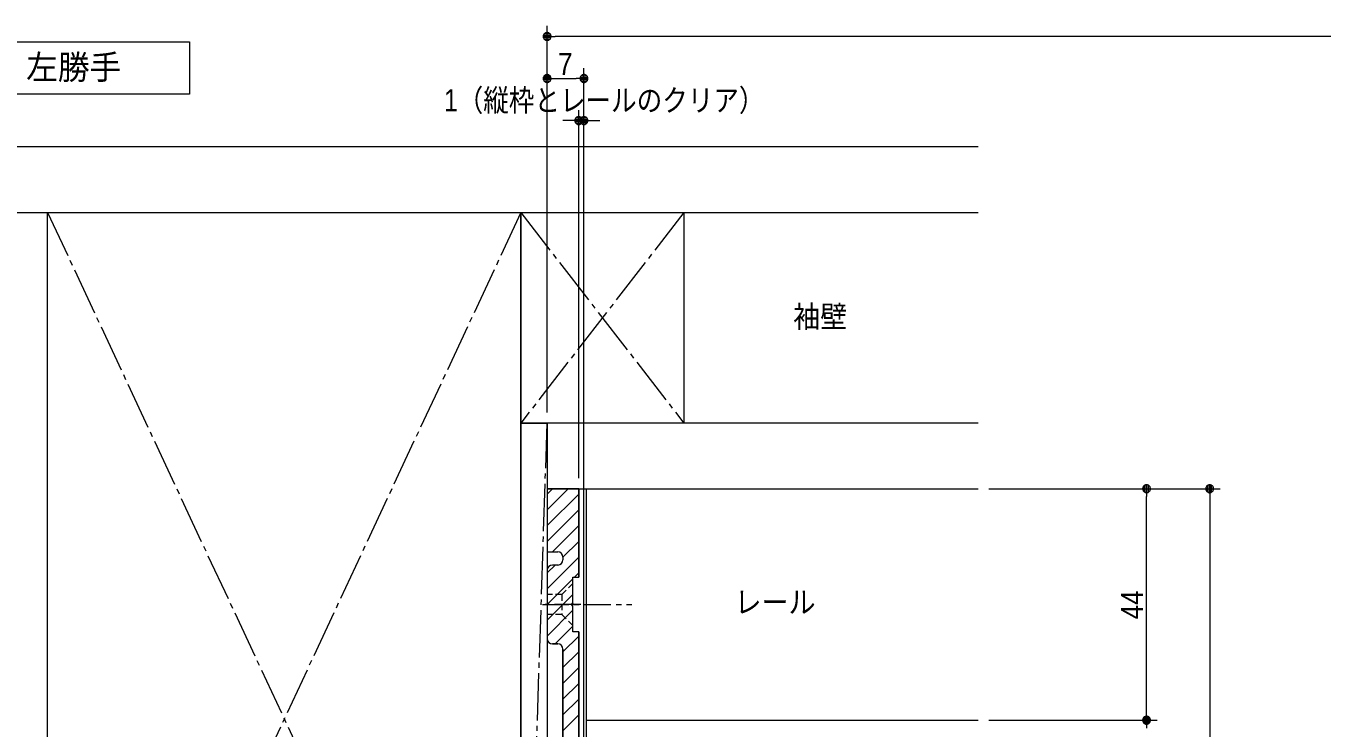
# Model space of a CAD drawing. Units: millimetres, scale not verified. Extents: x -606 to 606, y -304 to 304.
# Drawn here: x -439.9 to -193.4, y -128.5 to 5 of the extents above; entities that cross this region are included whole.
import ezdxf
from ezdxf.enums import TextEntityAlignment as Align

# ---------------------------------------------------------------- set-up
doc = ezdxf.new("R2010")
doc.units = ezdxf.units.MM
doc.header["$LTSCALE"] = 2
for name, pattern in [('CHAIN1', [8, 5, -1, 1, -1]), ('CHAIN2', [12, 9, -1, 1, -1]), ('DASHED1', [1.8, 1.2, -0.6])]:
    doc.linetypes.add(name, pattern=pattern)
for name, color, linetype, lineweight in [('0-1_3一般', 7, 'Continuous', 9), ('0-2_2寸法-1', 7, 'Continuous', 9), ('0-3_0', 7, 'Continuous', 9), ('0-4_2寸法-3', 7, 'Continuous', 9), ('0-5_2寸法-2', 7, 'Continuous', 9)]:
    doc.layers.add(name, color=color, linetype=linetype, lineweight=lineweight)
doc.styles.add('ＭＳ ゴシック', font='')
doc.styles.add('ＭＳ Ｐゴシック', font='')
doc.styles.get('ＭＳ ゴシック').set_extended_font_data('MS Gothic')
doc.styles.get('ＭＳ Ｐゴシック').set_extended_font_data('MS PGothic')

# ---------------------------------------------------------------- blocks, each defined once
blk = doc.blocks.new('_Dot')
at = {"layer": '0-3_0'}
for p, q in [((-1, 0), (-2, 0)), ((0.978, 0.2), (-0.978, 0.2)), ((0.799, 0.6), (-0.799, 0.6)), ((0.916, -0.398), (-0.916, -0.398)), ((0.6, -0.798), (-0.6, -0.798))]:
    blk.add_line(p, q, dxfattribs=at)
for points in [[(1, 0), (0.992, 0.125), (0.969, 0.249), (0.93, 0.368), (0.876, 0.482), (0.809, 0.588), (0.729, 0.685), (0.637, 0.771), (0.536, 0.844), (0.426, 0.905), (0.309, 0.951), (0.187, 0.982), (0.063, 0.998), (-0.063, 0.998), (-0.187, 0.982), (-0.309, 0.951), (-0.426, 0.905), (-0.536, 0.844), (-0.637, 0.771), (-0.729, 0.685), (-0.809, 0.588), (-0.876, 0.482), (-0.93, 0.368), (-0.969, 0.249), (-0.992, 0.125), (-1, 0), (0, 0)], [(-1, 0), (-0.992, -0.125), (-0.969, -0.249), (-0.93, -0.368), (-0.876, -0.482), (-0.809, -0.588), (-0.729, -0.685), (-0.637, -0.771), (-0.536, -0.844), (-0.426, -0.905), (-0.309, -0.951), (-0.187, -0.982), (-0.063, -0.998), (0.063, -0.998), (0.187, -0.982), (0.309, -0.951), (0.426, -0.905), (0.536, -0.844), (0.637, -0.771), (0.729, -0.685), (0.809, -0.588), (0.876, -0.482), (0.93, -0.368), (0.969, -0.249), (0.992, -0.125), (1, 0), (0, 0)]]:
    blk.add_lwpolyline(points, close=True, dxfattribs=at)
blk = doc.blocks.new('グループ-7')
at = {"layer": '0-1_3一般'}
for p, q in [((-160, -36), (-601.241, -36)), ((-601.241, -61), (-160, -61)), ((-334, -446), (-334, -141)), ((-334, -141), (-324, -141)), ((-324, -141), (-324, -446)), ((-160, -141), (-324, -141)), ((-324, -141), (-324, -166)), ((-324, -166), (-312, -166)), ((-324, -166), (-324, -190)), ((-312, -166), (-324, -166)), ((-324, -166), (-160, -166)), ((-324, -168), (-322, -166)), ((-324, -174), (-316, -166)), ((-312, -166), (-312, -199.6)), ((-309, -254), (-309, -166)), ((-324, -180), (-312, -168)), ((-324, -186), (-312, -174)), ((-322, -190), (-312, -180)), ((-318, -192), (-312, -186)), ((-324, -190), (-320, -190)), ((-324, -204), (-312, -192)), ((-318, -192), (-318, -193)), ((-318, -192), (-318, -193)), ((-318, -192), (-318, -193)), ((-324, -198), (-321, -195)), ((-324, -197), (-324, -223)), ((-324, -197), (-324, -223)), ((-324, -197), (-324, -223)), ((-320, -195), (-322, -195)), ((-320, -195), (-322, -195)), ((-320, -195), (-322, -195)), ((-324, -210), (-314.2, -200.2)), ((-314.2, -199.6), (-312, -199.6)), ((-314.2, -209.4), (-314.2, -199.6)), ((-313.6, -199.6), (-312, -198)), ((-324, -216), (-314.2, -206.2)), ((-314.2, -209.4), (-314.8, -210)), ((-314.8, -210), (-314.2, -210.6)), ((-314.2, -220.4), (-314.2, -210.6)), ((-324, -222), (-314.2, -212.2)), ((-321, -225), (-314.2, -218.2)), ((-312, -220.4), (-314.2, -220.4)), ((-312, -220.4), (-312, -375.6)), ((-320, -225), (-322, -225)), ((-322, -225), (-320, -225)), ((-322, -225), (-320, -225)), ((-318, -228), (-312, -222)), ((-318, -264), (-318, -227)), ((-318, -227), (-318, -264)), ((-318, -227), (-318, -264)), ((-318, -234), (-312, -228)), ((-318, -240), (-312, -234)), ((-318, -246), (-312, -240)), ((-318, -252), (-312, -246)), ((-318, -258), (-312, -252))]:
    blk.add_line(p, q, dxfattribs=at)
at = {"layer": '0-1_3一般', "linetype": 'CHAIN2'}
for p, q in [((-514, -61), (-334, -446)), ((-334, -61), (-514, -446)), ((-334, -61), (-272, -141)), ((-272, -61), (-334, -141)), ((-334, -446), (-324, -141))]:
    blk.add_line(p, q, dxfattribs=at)
at = {"layer": '0-1_3一般', "linetype": 'DASHED1'}
for p, q in [((-318.4, -206.2), (-324, -206.2)), ((-318.4, -213.8), (-324, -213.8)), ((-314.2, -218), (-318.4, -213.8))]:
    blk.add_line(p, q, dxfattribs=at)
at = {"layer": '0-1_3一般', "linetype": 'CHAIN1'}
for p, q in [((-325.78, -210), (-291.78, -210)), ((-311.237, -210), (-324.697, -210))]:
    blk.add_line(p, q, dxfattribs=at)
at = {"layer": '0-1_3一般'}
for points in [[(-514, -446), (-514, -61), (-334, -61), (-334, -141)], [(-334, -141), (-334, -446), (-333.98, -446)], [(-324, -166), (-324, -190), (-320, -190)], [(-301.671, -435.721), (-312, -434), (-312, -396.4), (-314.2, -396.4), (-314.2, -386.6), (-314.8, -386), (-314.2, -385.4), (-314.2, -375.6), (-312, -375.6), (-312, -220.4), (-314.2, -220.4), (-314.2, -210.6), (-314.8, -210), (-314.2, -209.4), (-314.2, -199.6), (-312, -199.6), (-312, -166), (-324, -166)], [(-324, -166), (-324, -190), (-320, -190)], [(-301.671, -435.721), (-312, -434), (-312, -396.4), (-314.2, -396.4), (-314.2, -386.6), (-314.8, -386), (-314.2, -385.4), (-314.2, -375.6), (-312, -375.6), (-312, -220.4), (-314.2, -220.4), (-314.2, -210.6), (-314.8, -210), (-314.2, -209.4), (-314.2, -199.6), (-312, -199.6), (-312, -166), (-324, -166)], [(-314.2, -209.4), (-314.8, -210), (-314.2, -210.6)], [(-160, -342), (-309, -342), (-309, -254), (-160, -254)]]:
    blk.add_lwpolyline(points, dxfattribs=at)
blk.add_lwpolyline([(-334, -61), (-272, -61), (-272, -141), (-334, -141)], close=True, dxfattribs=at)
at = {"layer": '0-1_3一般', "linetype": 'DASHED1'}
blk.add_lwpolyline([(-314.2, -202), (-318.4, -206.2), (-318.4, -213.8)], dxfattribs=at)
at = {"layer": '0-1_3一般'}
for centre, start, end in [((-320, -192), 0, 90), ((-320, -192), 360, 90), ((-320, -192), 0, 90), ((-322, -197), 90, 180), ((-322, -197), 90, 180), ((-322, -197), 90, 180), ((-320, -193), 270, 0), ((-320, -193), 270, 0), ((-320, -193), 270, 0), ((-322, -223), 180, 270), ((-322, -223), 180, 270), ((-322, -223), 180, 270), ((-320, -227), 0, 90), ((-320, -227), 360, 90), ((-320, -227), 0, 90)]:
    blk.add_arc(centre, 2, start, end, dxfattribs=at)

msp = doc.modelspace()

# ---------------------------------------------------------------- linework, layer by layer
at = {"layer": '0-2_2寸法-1'}
for p, q in [((-340.75, -3), (-340.75, 5)), ((-18.251, 3), (-339.249, 3)), ((-340.75, -68.5), (-340.75, -3)), ((-333.75, -11), (-333.75, -3)), ((-339.249, -5), (-335.251, -5)), ((-256.75, -83), (-224.75, -83)), ((-224.75, -83), (-212.75, -83)), ((-226.75, -125.499), (-226.75, -84.501)), ((-214.75, -84.501), (-214.75, -239.999)), ((-256.75, -127), (-224.75, -127)), ((-256.75, -127), (-224.75, -127))]:
    msp.add_line(p, q, dxfattribs=at)
at = {"layer": '0-4_2寸法-3'}
msp.add_lwpolyline([(-528.75, 2), (-408.75, 2), (-408.75, -8), (-528.75, -8)], close=True, dxfattribs=at)
at = {"layer": '0-5_2寸法-2'}
for p, q in [((-334.75, -81), (-334.75, -11)), ((-333.75, -173.3), (-333.75, -11)), ((-336.251, -13), (-337.751, -13)), ((-334.75, -13), (-333.75, -13)), ((-332.249, -13), (-330.749, -13))]:
    msp.add_line(p, q, dxfattribs=at)

# ---------------------------------------------------------------- block references
at = {"layer": '0-1_3一般', "xscale": 0.5, "yscale": 0.5}
msp.add_blockref('グループ-7', (-178.75, 0), dxfattribs=at)
at = {"layer": '0-2_2寸法-1', "xscale": 0.7503418, "yscale": 0.7503418}
for p, rotation in [((-340.75, 3), 180), ((-340.75, -5), 180), ((-226.75, -83), 90), ((-214.75, -83), 90), ((-226.75, -127), 270), ((-226.75, -127), 90)]:
    msp.add_blockref('_Dot', p, dxfattribs=dict(at, rotation=rotation))
msp.add_blockref('_Dot', (-333.75, -5), dxfattribs=at)
at = {"layer": '0-5_2寸法-2', "xscale": 0.7503418, "yscale": 0.7503418}
msp.add_blockref('_Dot', (-334.75, -13), dxfattribs=at)
at = {"layer": '0-5_2寸法-2', "xscale": 0.7503418, "yscale": 0.7503418, "rotation": 180}
msp.add_blockref('_Dot', (-333.75, -13), dxfattribs=at)

# ---------------------------------------------------------------- texts
at = {"layer": '0-2_2寸法-1', "style": 'ＭＳ Ｐゴシック', "width": 0.9}
msp.add_text('7', height=4.194, dxfattribs=at).set_placement((-338.667, -5.606), align=Align.BOTTOM_LEFT)
msp.add_text('44', height=4.194, rotation=90, dxfattribs=at).set_placement((-226.144, -107.822), align=Align.BOTTOM_LEFT)
at = {"layer": '0-4_2寸法-3', "style": 'ＭＳ ゴシック'}
for s, height, width, p in [('3枚連動引き込み 袖壁タイプ\u3000左勝手', 4.649, 0.95, (-524.15, -6.557)), ('袖壁', 4.179, 0.9, (-293.941, -53.614)), ('レール', 4.179, 0.9, (-305.103, -107.892))]:
    msp.add_text(s, height=height, dxfattribs=dict(at, width=width)).set_placement(p, align=Align.BOTTOM_LEFT)
at = {"layer": '0-5_2寸法-2', "style": 'ＭＳ Ｐゴシック', "width": 0.85}
msp.add_text('1（縦枠とレールのクリア）', height=4.194, dxfattribs=at).set_placement((-360.356, -12.492), align=Align.BOTTOM_LEFT)

doc.saveas('drawing.dxf')
